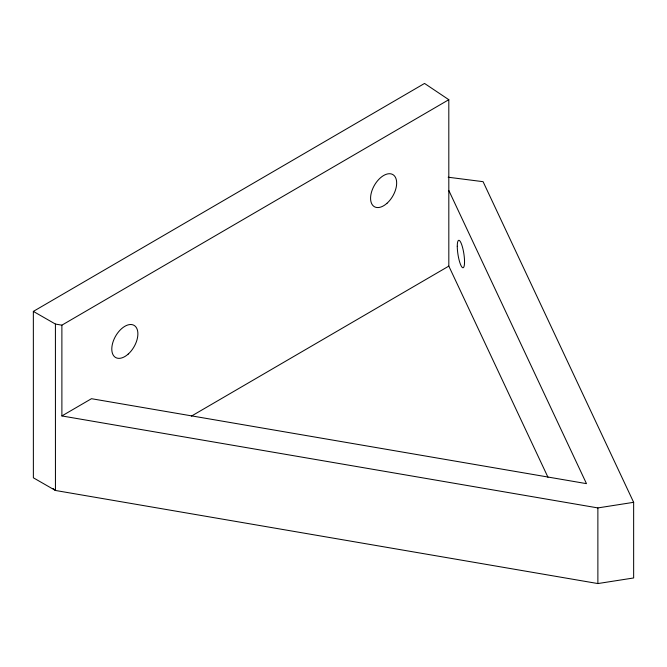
<?xml version="1.0" encoding="UTF-8"?>
<svg xmlns="http://www.w3.org/2000/svg" width="667" height="667" viewBox="0 0 667 667"><rect width="100%" height="100%" fill="white"/><g stroke="black" fill="none" stroke-linecap="round" stroke-linejoin="round"><path stroke-width="1" d="M448.174 177.222L483.083 181.674L633.642 502.318L633.65 577.964L597.882 583.558L55.444 490.47L33.375 477.805L33.35 311.397L424.546 83.442L448.808 99.7L448.824 266.108L547.982 477.272M33.35 311.397L55.419 324.062L61.881 325.171L448.808 99.7M61.881 325.171L61.889 415.941L91.479 398.699L586.476 483.642L448.816 190.47M191.396 416.125L448.824 266.108M61.889 415.941L597.874 507.921L633.642 502.318M53.068 488.527L55.444 490.47L55.419 324.062M597.874 507.921L597.882 583.558M128.214 354.077A18.526 10.647 -60.2 0 0 134.059 325.363A18.526 10.647 -60.2 0 0 112.239 344.856A18.526 10.647 -60.2 0 0 128.214 354.077M386.993 203.285A18.526 10.647 -60.2 0 0 392.838 174.571A18.526 10.647 -60.2 0 0 371.019 194.064A18.526 10.647 -60.2 0 0 386.993 203.285M457.27 246.281A13.899 2.968 81.1 0 0 462.723 267.717A13.899 2.968 81.1 0 0 462.723 248.066A13.899 2.968 81.1 0 0 457.27 246.281"/></g></svg>
